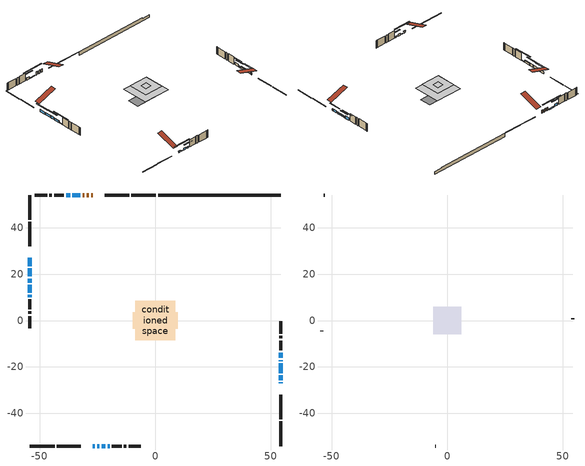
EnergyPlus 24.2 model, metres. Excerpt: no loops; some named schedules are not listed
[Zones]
conditioned space
 floor outside (Floor1 construction): -2.16,-2.16 -2.16,2.16 2.16,2.16 2.16,-2.16 z0.6
 floor adiabatic (AdiabaticFloorConstruction): -8.56,-8.56 -8.56,8.56 8.56,8.56 8.56,-8.56 z3.04
 floor foundation (Slab1 construction): -9.7,-3.56 -9.7,3.56 9.7,3.56 9.7,-3.56 z-1.63
 wall outside (RimJoist1 construction): 0.3,54.26 -10.42,54.26 / -54.26,-54.26 -43.55,-54.26 / -54.26,54.26 -54.26,43.55 / 54.26,-54.26 54.26,-43.55 z0.6:0.9
 wall outside (RimJoist2 construction): -11.35,54.26 -21.82,54.26 / -42.62,-54.26 -32.14,-54.26 / -54.26,42.62 -54.26,32.14 / 54.26,-42.62 54.26,-32.14 z0.6:0.9
 wall outside (AdiabaticWallConstruction 1): -26.93,54.26 -27.73,54.26 / -28.66,54.26 -29.67,54.26 / -30.59,54.26 -31.44,54.26 z0.6:2.63
 wall outside (AdiabaticWallConstruction): 54.26,-27.04 54.26,-26.73 / -23.2,-54.26 -21.57,-54.26 z0.6:1.82; -54.26,27.04 -54.26,23.53 z0.6:2; -54.26,22.6 -54.26,19.07 / -54.26,18.14 -54.26,16.38 / -36.82,54.26 -38.59,54.26 z0.6:2.12; 54.26,-25.8 54.26,-23.72 z0.6:2.1; 54.26,-22.79 54.26,-18.45 z0.6:1.51; -27.04,-54.26 -26.07,-54.26 z0.6:1.53; -54.26,15.45 -54.26,11.98 z0.6:1.72; -32.36,54.26 -35.89,54.26 / -25.14,-54.26 -24.12,-54.26 / -54.26,11.05 -54.26,10.04 z0.6:1.03; 54.26,-17.52 54.26,-17.11 / -20.64,-54.26 -19.67,-54.26 z0.6:1.52; 54.26,-16.18 54.26,-13.84 z0.6:2.3
 wall outside (Wall1 construction): -39.52,54.26 -43.74,54.26 / -18.75,-54.26 -14.52,-54.26 / -54.26,9.11 -54.26,4.88 / 54.26,-12.91 54.26,-8.68 z0.6:5.48
 wall outside (Wall2 construction): -44.67,54.26 -45.77,54.26 / -13.59,-54.26 -12.49,-54.26 / -54.26,3.95 -54.26,2.86 / 54.26,-7.76 54.26,-6.66 z0.6:5.48
 wall outside (Wall3 construction): -46.7,54.26 -52.04,54.26 / -11.57,-54.26 -6.22,-54.26 / -54.26,1.93 -54.26,-3.42 / 54.26,-5.73 54.26,-0.39 z0.6:5.48
 wall foundation (FoundationWall1 construction): 1.23,54.26,-1.63 1.23,54.26,0.6 48.96,54.26,0.6 48.96,54.26,0.15 54.26,54.26,0.15 54.26,54.26,-1.63
 window (WindowConstruction 11): 54.26,-27.04 54.26,-26.73 z0.6:1.82
 window (WindowConstruction 4): -54.26,27.04 -54.26,23.53 z0.6:2
 window (WindowConstruction 5): -54.26,22.6 -54.26,19.07 z0.6:2.12
 window (WindowConstruction 6): -54.26,18.14 -54.26,16.38 z0.6:2.12
 window (WindowConstruction 7): 54.26,-25.8 54.26,-23.72 z0.6:2.1
 window (WindowConstruction 8): 54.26,-22.79 54.26,-18.45 z0.6:1.51
 window (WindowConstruction 9): -27.04,-54.26 -26.07,-54.26 z0.6:1.53
 window (WindowConstruction 10): -54.26,15.45 -54.26,11.98 z0.6:1.72
 window (WindowConstruction 13): -32.36,54.26 -35.89,54.26 z0.6:1.03
 window (WindowConstruction 14): -25.14,-54.26 -24.12,-54.26 z0.6:1.03
 window (WindowConstruction 15): -54.26,11.05 -54.26,10.04 z0.6:1.03
 window (WindowConstruction 12): -23.2,-54.26 -21.57,-54.26 z0.6:1.82
 window (WindowConstruction): 54.26,-17.52 54.26,-17.11 z0.6:1.51
 window (WindowConstruction 1): 54.26,-16.18 54.26,-13.84 z0.6:2.3
 window (WindowConstruction 2): -36.82,54.26 -38.59,54.26 z0.6:2.12
 window (WindowConstruction 3): -20.64,-54.26 -19.68,-54.26 z0.6:1.51
 door (Door): -26.93,54.26 -27.73,54.26 z0.6:2.63
 door (Door 1): -28.66,54.26 -29.67,54.26 z0.6:2.63
 door (Door 2): -30.6,54.26 -31.44,54.26 z0.6:2.63
 ceiling adiabatic (AdiabaticFloorConstruction): 8.56,-8.56 8.56,8.56 -8.56,8.56 -8.56,-8.56 z3.04
attic - vented
 floor to conditioned space (Floor2 construction Reversed): -1.94,-1.94 -1.94,1.94 1.94,1.94 1.94,-1.94 z5.48
 floor to conditioned space (Floor3 construction Reversed): -6.03,-6.03 -6.03,6.03 6.03,6.03 6.03,-6.03 z5.48
 wall outside (Wall4 construction): -52.97,54.26 -53.33,54.26 / -5.29,-54.26 -4.93,-54.26 / -54.26,-4.34 -54.26,-4.71 / 54.26,0.54 54.26,0.9 z0.6:5.48
 roof outside (Roof1 construction): -26,54.26,5.48 -26,41.93,9.59 -22.75,41.93,9.59 -22.75,54.26,5.48; -27.96,-54.26,5.48 -27.96,-41.93,9.59 -31.21,-41.93,9.59 -31.21,-54.26,5.48; -54.26,27.96,5.48 -41.93,27.96,9.59 -41.93,31.21,9.59 -54.26,31.21,5.48; 54.26,-27.96,5.48 41.93,-27.96,9.59 41.93,-31.21,9.59 54.26,-31.21,5.48
shading: -54.26,20.89 -54.26,29.67 -54.67,29.67 -54.67,20.89 z4.64; -54.26,16.43 -54.26,25.24 -54.67,25.24 -54.67,16.43 z4.76; -54.26,13.74 -54.26,20.78 -54.67,20.78 -54.67,13.74 z4.76; 54.26,-21.08 54.26,-28.44 54.67,-28.44 54.67,-21.08 z4.74; 54.26,-18.24 54.26,-22.99 54.67,-22.99 54.67,-18.24 z1.72; -25.87,-54.26 -27.24,-54.26 -27.24,-54.67 -25.87,-54.67 z1.73; -54.26,11.78 -54.26,15.65 -54.67,15.65 -54.67,11.78 z1.92; -40.97,54.26 -27.28,54.26 -27.28,54.67 -40.97,54.67 z6.11; -19.04,-54.26 -30.22,-54.26 -30.22,-54.67 -19.04,-54.67 z6.11; -54.26,4.96 -54.26,16.13 -54.67,16.13 -54.67,4.96 z6.11; 54.26,-14.47 54.26,-20.16 54.67,-20.16 54.67,-14.47 z4.15; 54.26,-11.2 54.26,-18.82 54.67,-18.82 54.67,-11.2 z4.94; -41.23,54.26 -34.18,54.26 -34.18,54.67 -41.23,54.67 z4.76; -17.04,-54.26 -23.28,-54.26 -23.28,-54.67 -17.04,-54.67 z4.15
[Building]
Building 1: Terrain=Suburbs
[Site:Location]
Montreal Intl AP_QC: Latitude {deg}=45.47; Longitude {deg}=-73.74; Time Zone {hr}=-5; Elevation {m}=36; Keep Site Location Information=Yes
[Site:GroundTemperature:Shallow]
2.07863, -0.316383, -0.508184, 0.628371, 5.19101, 9.73239, 13.6695, 16.1636, 16.3755, 14.347, 10.5102, 6.10817
[Site:WaterMainsTemperature]
Calculation Method=Schedule; Temperature Schedule=mains temperature schedule
[Material] Roughness=Rough; Thermal Absorptance=0.9
Name | Thickness {m} | Conductivity {W/m-K} | Density {kg/m3} | Specific Heat {J/kg-K} | Solar Absorptance | Visible Absorptance
asphalt or fiberglass shingles | 0.00635 | 0.162714 | 1121.4 | 1465.45 | 0.4 | 0.4
ceiling loosefill ins | 0.169333 | 0.0480833 | 16.02 | 1046.75 | 0.7 | 0.7
ceiling stud and cavity | 0.1397 | 0.532454 | 65.682 | 1177.47 | 0.7 | 0.7
ceiling stud and cavity 1 | 0.1397 | 0.502125 | 65.682 | 1177.47 | 0.7 | 0.7
concrete 4.0 in. | 0.1016 | 1.803125 | 2242.8 | 837.4 | 0.7 | 0.7
concrete 8.0 in. | 0.2032 | 1.803125 | 2242.8 | 837.4 | 0.7 | 0.7
door material | 0.04445 | 0.327969 | 512.64 | 1214.23 | 0.7 | 0.7
door material 1 | 0.04445 | 0.053851 | 512.64 | 1214.23 | 0.7 | 0.7
door material 2 | 0.04445 | 0.188738 | 512.64 | 1214.23 | 0.7 | 0.7
exterior vertical ins | 0.0457286 | 0.029427 | 32.04 | 1214.23 | 0.7 | 0.7
floor covering | 0.0127 | 0.0433444 | 54.468 | 1339.84 | 0.6 | 0.6
floor rigid ins; rim joist rigid ins; wall rigid ins | 0.051816 | 0.029427 | 32.04 | 1214.23 | 0.7 | 0.7
floor rigid ins 1; wall rigid ins 1 | 0.512978 | 0.029427 | 32.04 | 1214.23 | 0.7 | 0.7
floor stud and cavity | 0.1397 | 0.0888242 | 92.3553 | 1139.71 | 0.7 | 0.7
floor stud and cavity 1 | 0.1397 | 1.75129 | 37.0049 | 1207.88 | 0.7 | 0.7
furniture material conditioned space 1 | 0.1524 | 0.115458 | 640.8 | 1214.23 | 0.6 | 0.6
gypsum board | 0.0127 | 0.160291 | 801 | 837.4 | 0.6 | 0.6
gypsum board 1 | 0.0127 | 0.160291 | 801 | 837.4 | 0.7 | 0.7
osb sheathing 0.5 in. | 0.0127 | 0.115458 | 512.64 | 1214.23 | 0.7 | 0.7
osb sheathing 0.75 in. | 0.01905 | 0.115458 | 512.64 | 1214.23 | 0.7 | 0.7
osb sheathing 2.0 in. | 0.0508 | 0.115458 | 512.64 | 1214.23 | 0.7 | 0.7
rim joist stud and cavity | 0.0508 | 0.0346098 | 125.044 | 1163.47 | 0.6 | 0.6
rim joist stud and cavity 1 | 0.0508 | 0.265703 | 125.044 | 1163.47 | 0.6 | 0.6
wall stud and cavity | 0.1397 | 0.148297 | 139.0536 | 1170.24 | 0.7 | 0.7
wall stud and cavity 1 | 0.1397 | 0.151122 | 139.0536 | 1170.24 | 0.7 | 0.7
wall stud and cavity 2 | 0.1397 | 0.148021 | 139.0536 | 1170.24 | 0.7 | 0.7
wall stud and cavity 3 | 0.0889 | 6.1454 | 50.32683 | 1063.81 | 0.6 | 0.6
wall stud and cavity 4 | 0.0889 | 0.380278 | 52.3479 | 1209.89 | 0.7 | 0.7
wall stud and cavity 5 | 0.0889 | 0.391764 | 83.0341 | 1211.67 | 0.7 | 0.7
wood siding | 0.0254 | 0.102417 | 544.68 | 1172.36 | 0.4 | 0.4
wood siding 1 | 0.00254 | 0.102417 | 544.68 | 1172.36 | 0.4 | 0.4
wood siding 2; wood siding 3; wood siding 4 | 0.0254 | 0.102417 | 544.68 | 1172.36 | 0.7 | 0.7
[WindowMaterial:SimpleGlazingSystem]
Name | U-Factor {W/m2-K} | Solar Heat Gain Coefficient
WindowMaterial | 2.93212 | 0.43
WindowMaterial 1 | 3.03319 | 0.66
WindowMaterial 10 | 3.148451 | 0.63
WindowMaterial 11 | 5.27713 | 0.62
WindowMaterial 12 | 5.68481 | 0.6
WindowMaterial 2 | 3.04227 | 0.64
WindowMaterial 3 | 3.074637 | 0.56
WindowMaterial 4 | 3.04511 | 0.63
WindowMaterial 5 | 3.03035 | 0.67
WindowMaterial 6 | 3.03943 | 0.65
WindowMaterial 7 | 3.06442 | 0.59
WindowMaterial 8 | 3.07407 | 0.56
WindowMaterial 9 | 3.06271 | 0.59
[Construction]
AdiabaticFloorConstruction: floor stud and cavity 1, floor rigid ins 1, osb sheathing 0.75 in., floor covering
AdiabaticWallConstruction: wood siding 3, wall rigid ins 1, wall stud and cavity 4, gypsum board
AdiabaticWallConstruction 1: wood siding 4, wall rigid ins 1, wall stud and cavity 4, gypsum board
Door: door material
Door 1: door material 1
Door 2: door material 2
Floor1 construction: floor stud and cavity, floor rigid ins, osb sheathing 0.75 in., floor covering
Floor2 construction Reversed: gypsum board, ceiling stud and cavity, ceiling loosefill ins
Floor3 construction Reversed: gypsum board, ceiling stud and cavity 1, ceiling loosefill ins
FoundationWall1 construction: concrete 8.0 in., gypsum board 1
furniture construction conditioned space 1: furniture material conditioned space 1
PartitionWallConstruction: gypsum board, wall stud and cavity 5, gypsum board
RimJoist1 construction: wood siding 2, rim joist rigid ins, osb sheathing 2.0 in., rim joist stud and cavity
RimJoist2 construction: wood siding 2, rim joist rigid ins, osb sheathing 2.0 in., rim joist stud and cavity 1
Roof1 construction: asphalt or fiberglass shingles
Slab1 construction: concrete 4.0 in.
Wall1 construction: wood siding, wall rigid ins, osb sheathing 0.5 in., wall stud and cavity, gypsum board
Wall2 construction: wood siding, wall rigid ins, osb sheathing 0.5 in., wall stud and cavity 1, gypsum board
Wall3 construction: wood siding, wall rigid ins, osb sheathing 0.5 in., wall stud and cavity 2, gypsum board
Wall4 construction: wood siding 1, wall stud and cavity 3
WindowConstruction; WindowConstruction 11: WindowMaterial
WindowConstruction 1: WindowMaterial 1
WindowConstruction 10: WindowMaterial 9
WindowConstruction 12: WindowMaterial 10
WindowConstruction 13: WindowMaterial 11
WindowConstruction 14; WindowConstruction 15: WindowMaterial 12
WindowConstruction 2; WindowConstruction 6: WindowMaterial 2
WindowConstruction 3: WindowMaterial 3
WindowConstruction 4: WindowMaterial 4
WindowConstruction 5: WindowMaterial 5
WindowConstruction 7: WindowMaterial 6
WindowConstruction 8: WindowMaterial 7
WindowConstruction 9: WindowMaterial 8
[Zone] Multiplier=1; Part of Total Floor Area=Yes
Name | Volume {m3}
attic - vented | 106.877
conditioned space | 1071.2
[Space]
Name | Zone | Volume {m3}
attic - vented 1 | attic - vented | 106.877
conditioned space 1 | conditioned space | 1071.2
[ZoneInfiltration:EffectiveLeakageArea]
infil attic - vented 1: Zone or Space=attic - vented 1; Schedule=Always On Discrete; Effective Air Leakage Area {cm2}=6408.4; Stack Coefficient=0.000624888; Wind Coefficient=1.68897e-05
[ZoneMixing]
whole house fan mix: Zone or Space=attic - vented; Schedule=Always On Continuous; Design Flow Rate Calculation Method=Flow/Zone; Design Flow Rate {m3/s}=0; Source Zone or Space=conditioned space
[SurfaceProperty:ExposedFoundationPerimeter]
Slab1: Exposed Perimeter Calculation Method=TotalExposedPerimeter; Total Exposed Perimeter {m}=53.035
[InternalMass] Zone or ZoneList=conditioned space; Space or SpaceList=conditioned space 1
Name | Construction | Surface Area {m2}
furniture mass conditioned space 1 | furniture construction conditioned space 1 | 179.972
partition wall mass | PartitionWallConstruction | 449.93
[Lights]
interior lighting: Zone or ZoneList or Space or SpaceList=conditioned space 1; Schedule=interior lighting schedule; Design Level Calculation Method=LightingLevel; Lighting Level {W}=343.2; Return Air Fraction=0; Fraction Radiant=0.6; Fraction Visible=0.2; Fraction Replaceable=1
[People]
occupants: Zone or ZoneList or Space or SpaceList=conditioned space 1; Number of People Schedule=occupants schedule; Number of People Calculation Method=People; Number of People=3; Fraction Radiant=0.314171; Sensible Heat Fraction=0.56303; Activity Level Schedule=occupants activity schedule; Carbon Dioxide Generation Rate {m3/s-W}=0; Enable ASHRAE 55 Comfort Warnings=No; Mean Radiant Temperature Calculation Type=EnclosureAveraged
[ElectricEquipment] Zone or ZoneList or Space or SpaceList=conditioned space 1; Design Level Calculation Method=EquipmentLevel
Name | Schedule | Design Level {W} | Fraction Latent | Fraction Radiant | Fraction Lost
clothes dryer | clothes dryer schedule | 140.772 | 0.015 | 0.081 | 0.85
clothes washer | clothes washer schedule | 32.1985 | 0.03 | 0.162 | 0.7
cooking range | cooking range schedule | 215.147 | 0.08 | 0.432 | 0.2
dishwasher | dishwasher schedule | 66.8632 | 0.3 | 0.18 | 0.4
fridge | fridge schedule | 72.9452 | 0 | 0.6 | 0
mech vent bath fan 0 | mech vent bath fan 0 schedule | 50.2 | 0 | 0 | 1
mech vent bath fan 1 | mech vent bath fan 1 schedule | 50.2 | 0 | 0 | 1
mech vent bath fan 2 | mech vent bath fan 2 schedule | 50.2 | 0 | 0 | 1
mech vent house fan | mech vent house fan schedule | 19.9167 | 0 | 0 | 0.5
mech vent house fan cfis | mech vent house fan cfis schedule | 0 | 0 | 0 | 0
mech vent range fan 0 | mech vent range fan 0 schedule | 57 | 0 | 0 | 1
misc plug loads | misc plug loads schedule | 494.7 | 0.045 | 0.513 | 0.1
whole house fan | Always On Discrete | 0 | 0 | 0 | 1
[OtherEquipment] Zone or ZoneList or Space or SpaceList=conditioned space 1; Design Level Calculation Method=EquipmentLevel
Name | Fuel Type | Schedule | Design Level {W} | Fraction Latent | Fraction Radiant | Fraction Lost
clothes dryer 1 | Electricity | clothes dryer schedule | 0 | 0.015 | 0.081 | 0.85
cooking range 1 | Electricity | cooking range schedule | 0 | 0.08 | 0.432 | 0.2
general water use latent | None | general water use schedule | 62.594 | 1 | 0 | 0
general water use sensible | None | general water use schedule | -61.6891 | 0 | 0.6 | 0
mech vent house fan latent load | None | Always On Discrete | 0 | 1 | 0 | 0
mech vent house fan sensible load | None | Always On Discrete | 0 | 0 | 0 | 0
water heater energy adjustment1 | Electricity | Always On Discrete | 0.01 | 0 | 0 | 1
[ZoneInfiltration:DesignFlowRate] Zone or ZoneList or Space or SpaceList=conditioned space 1; Schedule=Always On Discrete; Design Flow Rate Calculation Method=Flow/Zone; Design Flow Rate {m3/s}=0
infil flow; natural vent flow; whole house fan flow
[Foundation:Kiva]
Foundation Kiva 1: Initial Indoor Air Temperature {C}=18; Wall Height Above Grade {m}=0.599999; Wall Depth Below Slab {m}=0.2032; Custom Block Material Name 1=exterior vertical ins; Custom Block Depth 1 {m}=2.23001; Custom Block X Position 1 {m}=0.2159; Custom Block Z Position 1 {m}=0
[Foundation:Kiva:Settings]
Soil Conductivity {W/m-K}=0.849921; Soil Density {kg/m3}=1842.3; Soil Specific Heat {J/kg-K}=418.7; Ground Solar Absorptivity=0.9; Ground Thermal Absorptivity=0.9; Ground Surface Roughness {m}=0.03; Far-Field Width {m}=40; Deep-Ground Boundary Condition=ZeroFlux; Deep-Ground Depth {m}=40; Minimum Cell Dimension {m}=0.2; Maximum Cell Growth Coefficient=3; Simulation Timestep=Timestep
[Exterior:Lights]
exterior lighting: Schedule=exterior lighting schedule; Design Level {W}=75.6
[Schedule:Constant]
Name | Hourly Value
Always On Continuous; mech vent house fan schedule; mech vent house fan cfis schedule; Always On Discrete | 1
occupants activity schedule | 117.228
fridge schedule | 0
[Schedule:Week:Daily]
interior lighting schedule Week Rule - Jan1-Jan27: interior lighting schedule day, interior lighting schedule day, interior lighting schedule day, interior lighting schedule day, interior lighting schedule day, interior lighting schedule day, interior lighting schedule day, interior lighting schedule default day, interior lighting schedule default day, interior lighting schedule default day, interior lighting schedule default day, interior lighting schedule default day
interior lighting schedule Week Rule - Jan28-Feb3: interior lighting schedule day, interior lighting schedule day, interior lighting schedule day, interior lighting schedule day, interior lighting schedule day 1, interior lighting schedule day 1, interior lighting schedule day 1, interior lighting schedule default day, interior lighting schedule default day, interior lighting schedule default day, interior lighting schedule default day, interior lighting schedule default day
interior lighting schedule Week Rule - Feb4-Feb24: interior lighting schedule day 1, interior lighting schedule day 1, interior lighting schedule day 1, interior lighting schedule day 1, interior lighting schedule day 1, interior lighting schedule day 1, interior lighting schedule day 1, interior lighting schedule default day, interior lighting schedule default day, interior lighting schedule default day, interior lighting schedule default day, interior lighting schedule default day
interior lighting schedule Week Rule - Feb25-Mar3: interior lighting schedule day 1, interior lighting schedule day 1, interior lighting schedule day 1, interior lighting schedule day 1, interior lighting schedule day 2, interior lighting schedule day 2, interior lighting schedule day 2, interior lighting schedule default day, interior lighting schedule default day, interior lighting schedule default day, interior lighting schedule default day, interior lighting schedule default day
interior lighting schedule Week Rule - Mar4-Mar31: interior lighting schedule day 2, interior lighting schedule day 2, interior lighting schedule day 2, interior lighting schedule day 2, interior lighting schedule day 2, interior lighting schedule day 2, interior lighting schedule day 2, interior lighting schedule default day, interior lighting schedule default day, interior lighting schedule default day, interior lighting schedule default day, interior lighting schedule default day
interior lighting schedule Week Rule - Apr1-Apr28: interior lighting schedule day 3, interior lighting schedule day 3, interior lighting schedule day 3, interior lighting schedule day 3, interior lighting schedule day 3, interior lighting schedule day 3, interior lighting schedule day 3, interior lighting schedule default day, interior lighting schedule default day, interior lighting schedule default day, interior lighting schedule default day, interior lighting schedule default day
interior lighting schedule Week Rule - Apr29-May5: interior lighting schedule day 3, interior lighting schedule day 3, interior lighting schedule day 4, interior lighting schedule day 4, interior lighting schedule day 4, interior lighting schedule day 4, interior lighting schedule day 4, interior lighting schedule default day, interior lighting schedule default day, interior lighting schedule default day, interior lighting schedule default day, interior lighting schedule default day
interior lighting schedule Week Rule - May6-May26: interior lighting schedule day 4, interior lighting schedule day 4, interior lighting schedule day 4, interior lighting schedule day 4, interior lighting schedule day 4, interior lighting schedule day 4, interior lighting schedule day 4, interior lighting schedule default day, interior lighting schedule default day, interior lighting schedule default day, interior lighting schedule default day, interior lighting schedule default day
interior lighting schedule Week Rule - May27-Jun2: interior lighting schedule day 4, interior lighting schedule day 4, interior lighting schedule day 4, interior lighting schedule day 4, interior lighting schedule day 4, interior lighting schedule day 5, interior lighting schedule day 5, interior lighting schedule default day, interior lighting schedule default day, interior lighting schedule default day, interior lighting schedule default day, interior lighting schedule default day
interior lighting schedule Week Rule - Jun3-Jun30: interior lighting schedule day 5, interior lighting schedule day 5, interior lighting schedule day 5, interior lighting schedule day 5, interior lighting schedule day 5, interior lighting schedule day 5, interior lighting schedule day 5, interior lighting schedule default day, interior lighting schedule default day, interior lighting schedule default day, interior lighting schedule default day, interior lighting schedule default day
interior lighting schedule Week Rule - Jul1-Jul28: interior lighting schedule day 6, interior lighting schedule day 6, interior lighting schedule day 6, interior lighting schedule day 6, interior lighting schedule day 6, interior lighting schedule day 6, interior lighting schedule day 6, interior lighting schedule default day, interior lighting schedule default day, interior lighting schedule default day, interior lighting schedule default day, interior lighting schedule default day
interior lighting schedule Week Rule - Jul29-Aug4: interior lighting schedule day 6, interior lighting schedule day 6, interior lighting schedule day 6, interior lighting schedule day 7, interior lighting schedule day 7, interior lighting schedule day 7, interior lighting schedule day 7, interior lighting schedule default day, interior lighting schedule default day, interior lighting schedule default day, interior lighting schedule default day, interior lighting schedule default day
interior lighting schedule Week Rule - Aug5-Aug25: interior lighting schedule day 7, interior lighting schedule day 7, interior lighting schedule day 7, interior lighting schedule day 7, interior lighting schedule day 7, interior lighting schedule day 7, interior lighting schedule day 7, interior lighting schedule default day, interior lighting schedule default day, interior lighting schedule default day, interior lighting schedule default day, interior lighting schedule default day
interior lighting schedule Week Rule - Aug26-Sep1: interior lighting schedule day 7, interior lighting schedule day 7, interior lighting schedule day 7, interior lighting schedule day 7, interior lighting schedule day 7, interior lighting schedule day 7, interior lighting schedule day 8, interior lighting schedule default day, interior lighting schedule default day, interior lighting schedule default day, interior lighting schedule default day, interior lighting schedule default day
interior lighting schedule Week Rule - Sep2-Sep29: interior lighting schedule day 8, interior lighting schedule day 8, interior lighting schedule day 8, interior lighting schedule day 8, interior lighting schedule day 8, interior lighting schedule day 8, interior lighting schedule day 8, interior lighting schedule default day, interior lighting schedule default day, interior lighting schedule default day, interior lighting schedule default day, interior lighting schedule default day
interior lighting schedule Week Rule - Sep30-Oct6: interior lighting schedule day 8, interior lighting schedule day 9, interior lighting schedule day 9, interior lighting schedule day 9, interior lighting schedule day 9, interior lighting schedule day 9, interior lighting schedule day 9, interior lighting schedule default day, interior lighting schedule default day, interior lighting schedule default day, interior lighting schedule default day, interior lighting schedule default day
interior lighting schedule Week Rule - Oct7-Oct27: interior lighting schedule day 9, interior lighting schedule day 9, interior lighting schedule day 9, interior lighting schedule day 9, interior lighting schedule day 9, interior lighting schedule day 9, interior lighting schedule day 9, interior lighting schedule default day, interior lighting schedule default day, interior lighting schedule default day, interior lighting schedule default day, interior lighting schedule default day
interior lighting schedule Week Rule - Oct28-Nov3: interior lighting schedule day 9, interior lighting schedule day 9, interior lighting schedule day 9, interior lighting schedule day 9, interior lighting schedule day 10, interior lighting schedule day 10, interior lighting schedule day 10, interior lighting schedule default day, interior lighting schedule default day, interior lighting schedule default day, interior lighting schedule default day, interior lighting schedule default day
interior lighting schedule Week Rule - Nov4-Nov24: interior lighting schedule day 10, interior lighting schedule day 10, interior lighting schedule day 10, interior lighting schedule day 10, interior lighting schedule day 10, interior lighting schedule day 10, interior lighting schedule day 10, interior lighting schedule default day, interior lighting schedule default day, interior lighting schedule default day, interior lighting schedule default day, interior lighting schedule default day
interior lighting schedule Week Rule - Nov25-Dec1: interior lighting schedule day 10, interior lighting schedule day 10, interior lighting schedule day 10, interior lighting schedule day 10, interior lighting schedule day 10, interior lighting schedule day 10, interior lighting schedule day 11, interior lighting schedule default day, interior lighting schedule default day, interior lighting schedule default day, interior lighting schedule default day, interior lighting schedule default day
interior lighting schedule Week Rule - Dec2-Dec31: interior lighting schedule day 11, interior lighting schedule day 11, interior lighting schedule day 11, interior lighting schedule day 11, interior lighting schedule day 11, interior lighting schedule day 11, interior lighting schedule day 11, interior lighting schedule default day, interior lighting schedule default day, interior lighting schedule default day, interior lighting schedule default day, interior lighting schedule default day
occupants schedule Week Rule - Jan1-Dec31: occupants schedule day, occupants schedule day, occupants schedule day, occupants schedule day, occupants schedule day, occupants schedule day, occupants schedule day, occupants schedule default day, occupants schedule default day, occupants schedule default day, occupants schedule default day, occupants schedule default day
clothes dryer schedule Week Rule - Jan1-Dec31: clothes dryer schedule day, clothes dryer schedule day, clothes dryer schedule day, clothes dryer schedule day, clothes dryer schedule day, clothes dryer schedule day, clothes dryer schedule day, clothes dryer schedule default day, clothes dryer schedule default day, clothes dryer schedule default day, clothes dryer schedule default day, clothes dryer schedule default day
clothes washer schedule Week Rule - Jan1-Dec31: clothes washer schedule day, clothes washer schedule day, clothes washer schedule day, clothes washer schedule day, clothes washer schedule day, clothes washer schedule day, clothes washer schedule day, clothes washer schedule default day, clothes washer schedule default day, clothes washer schedule default day, clothes washer schedule default day, clothes washer schedule default day
cooking range schedule Week Rule - Jan1-Dec31: cooking range schedule day, cooking range schedule day, cooking range schedule day, cooking range schedule day, cooking range schedule day, cooking range schedule day, cooking range schedule day, cooking range schedule default day, cooking range schedule default day, cooking range schedule default day, cooking range schedule default day, cooking range schedule default day
dishwasher schedule Week Rule - Jan1-Dec31: dishwasher schedule day, dishwasher schedule day, dishwasher schedule day, dishwasher schedule day, dishwasher schedule day, dishwasher schedule day, dishwasher schedule day, dishwasher schedule default day, dishwasher schedule default day, dishwasher schedule default day, dishwasher schedule default day, dishwasher schedule default day
mech vent bath fan 0 schedule Week Rule - Jan1-Dec31: mech vent bath fan 0 schedule day, mech vent bath fan 0 schedule day, mech vent bath fan 0 schedule day, mech vent bath fan 0 schedule day, mech vent bath fan 0 schedule day, mech vent bath fan 0 schedule day, mech vent bath fan 0 schedule day, mech vent bath fan 0 schedule default day, mech vent bath fan 0 schedule default day, mech vent bath fan 0 schedule default day, mech vent bath fan 0 schedule default day, mech vent bath fan 0 schedule default day
mech vent bath fan 1 schedule Week Rule - Jan1-Dec31: mech vent bath fan 1 schedule day, mech vent bath fan 1 schedule day, mech vent bath fan 1 schedule day, mech vent bath fan 1 schedule day, mech vent bath fan 1 schedule day, mech vent bath fan 1 schedule day, mech vent bath fan 1 schedule day, mech vent bath fan 1 schedule default day, mech vent bath fan 1 schedule default day, mech vent bath fan 1 schedule default day, mech vent bath fan 1 schedule default day, mech vent bath fan 1 schedule default day
mech vent bath fan 2 schedule Week Rule - Jan1-Dec31: mech vent bath fan 2 schedule day, mech vent bath fan 2 schedule day, mech vent bath fan 2 schedule day, mech vent bath fan 2 schedule day, mech vent bath fan 2 schedule day, mech vent bath fan 2 schedule day, mech vent bath fan 2 schedule day, mech vent bath fan 2 schedule default day, mech vent bath fan 2 schedule default day, mech vent bath fan 2 schedule default day, mech vent bath fan 2 schedule default day, mech vent bath fan 2 schedule default day
mech vent range fan 0 schedule Week Rule - Jan1-Dec31: mech vent range fan 0 schedule day, mech vent range fan 0 schedule day, mech vent range fan 0 schedule day, mech vent range fan 0 schedule day, mech vent range fan 0 schedule day, mech vent range fan 0 schedule day, mech vent range fan 0 schedule day, mech vent range fan 0 schedule default day, mech vent range fan 0 schedule default day, mech vent range fan 0 schedule default day, mech vent range fan 0 schedule default day, mech vent range fan 0 schedule default day
misc plug loads schedule Week Rule - Jan1-Dec31: misc plug loads schedule day, misc plug loads schedule day, misc plug loads schedule day, misc plug loads schedule day, misc plug loads schedule day, misc plug loads schedule day, misc plug loads schedule day, misc plug loads schedule default day, misc plug loads schedule default day, misc plug loads schedule default day, misc plug loads schedule default day, misc plug loads schedule default day
general water use schedule Week Rule - Jan1-Dec31: general water use schedule day, general water use schedule day, general water use schedule day, general water use schedule day, general water use schedule day, general water use schedule day, general water use schedule day, general water use schedule default day, general water use schedule default day, general water use schedule default day, general water use schedule default day, general water use schedule default day
exterior lighting schedule Week Rule - Jan1-Jan27: exterior lighting schedule day, exterior lighting schedule day, exterior lighting schedule day, exterior lighting schedule day, exterior lighting schedule day, exterior lighting schedule day, exterior lighting schedule day, exterior lighting schedule default day, exterior lighting schedule default day, exterior lighting schedule default day, exterior lighting schedule default day, exterior lighting schedule default day
exterior lighting schedule Week Rule - Jan28-Feb3: exterior lighting schedule day, exterior lighting schedule day, exterior lighting schedule day, exterior lighting schedule day, exterior lighting schedule day 1, exterior lighting schedule day 1, exterior lighting schedule day 1, exterior lighting schedule default day, exterior lighting schedule default day, exterior lighting schedule default day, exterior lighting schedule default day, exterior lighting schedule default day
exterior lighting schedule Week Rule - Feb4-Feb24: exterior lighting schedule day 1, exterior lighting schedule day 1, exterior lighting schedule day 1, exterior lighting schedule day 1, exterior lighting schedule day 1, exterior lighting schedule day 1, exterior lighting schedule day 1, exterior lighting schedule default day, exterior lighting schedule default day, exterior lighting schedule default day, exterior lighting schedule default day, exterior lighting schedule default day
exterior lighting schedule Week Rule - Feb25-Mar3: exterior lighting schedule day 1, exterior lighting schedule day 1, exterior lighting schedule day 1, exterior lighting schedule day 1, exterior lighting schedule day 2, exterior lighting schedule day 2, exterior lighting schedule day 2, exterior lighting schedule default day, exterior lighting schedule default day, exterior lighting schedule default day, exterior lighting schedule default day, exterior lighting schedule default day
exterior lighting schedule Week Rule - Mar4-Mar31: exterior lighting schedule day 2, exterior lighting schedule day 2, exterior lighting schedule day 2, exterior lighting schedule day 2, exterior lighting schedule day 2, exterior lighting schedule day 2, exterior lighting schedule day 2, exterior lighting schedule default day, exterior lighting schedule default day, exterior lighting schedule default day, exterior lighting schedule default day, exterior lighting schedule default day
exterior lighting schedule Week Rule - Apr1-Apr28: exterior lighting schedule day 3, exterior lighting schedule day 3, exterior lighting schedule day 3, exterior lighting schedule day 3, exterior lighting schedule day 3, exterior lighting schedule day 3, exterior lighting schedule day 3, exterior lighting schedule default day, exterior lighting schedule default day, exterior lighting schedule default day, exterior lighting schedule default day, exterior lighting schedule default day
exterior lighting schedule Week Rule - Apr29-May5: exterior lighting schedule day 3, exterior lighting schedule day 3, exterior lighting schedule day 4, exterior lighting schedule day 4, exterior lighting schedule day 4, exterior lighting schedule day 4, exterior lighting schedule day 4, exterior lighting schedule default day, exterior lighting schedule default day, exterior lighting schedule default day, exterior lighting schedule default day, exterior lighting schedule default day
exterior lighting schedule Week Rule - May6-May26: exterior lighting schedule day 4, exterior lighting schedule day 4, exterior lighting schedule day 4, exterior lighting schedule day 4, exterior lighting schedule day 4, exterior lighting schedule day 4, exterior lighting schedule day 4, exterior lighting schedule default day, exterior lighting schedule default day, exterior lighting schedule default day, exterior lighting schedule default day, exterior lighting schedule default day
[Schedule:Year]
interior lighting schedule: interior lighting schedule Week Rule - Jan1-Jan27, 1, 1, 1, 27, interior lighting schedule Week Rule - Jan28-Feb3, 1, 28, 2, 3, interior lighting schedule Week Rule - Feb4-Feb24, 2, 4, 2, 24, interior lighting schedule Week Rule - Feb25-Mar3, 2, 25, 3, 3, interior lighting schedule Week Rule - Mar4-Mar31, 3, 4, 3, 31, interior lighting schedule Week Rule - Apr1-Apr28, 4, 1, 4, 28, interior lighting schedule Week Rule - Apr29-May5, 4, 29, 5, 5, interior lighting schedule Week Rule - May6-May26, 5, 6, 5, 26, interior lighting schedule Week Rule - May27-Jun2, 5, 27, 6, 2, interior lighting schedule Week Rule - Jun3-Jun30, 6, 3, 6, 30, interior lighting schedule Week Rule - Jul1-Jul28, 7, 1, 7, 28, interior lighting schedule Week Rule - Jul29-Aug4, 7, 29, 8, 4, interior lighting schedule Week Rule - Aug5-Aug25, 8, 5, 8, 25, interior lighting schedule Week Rule - Aug26-Sep1, 8, 26, 9, 1, interior lighting schedule Week Rule - Sep2-Sep29, 9, 2, 9, 29, interior lighting schedule Week Rule - Sep30-Oct6, 9, 30, 10, 6, interior lighting schedule Week Rule - Oct7-Oct27, 10, 7, 10, 27, interior lighting schedule Week Rule - Oct28-Nov3, 10, 28, 11, 3, interior lighting schedule Week Rule - Nov4-Nov24, 11, 4, 11, 24, interior lighting schedule Week Rule - Nov25-Dec1, 11, 25, 12, 1, interior lighting schedule Week Rule - Dec2-Dec31, 12, 2, 12, 31
occupants schedule: occupants schedule Week Rule - Jan1-Dec31, 1, 1, 12, 31
clothes dryer schedule: clothes dryer schedule Week Rule - Jan1-Dec31, 1, 1, 12, 31
clothes washer schedule: clothes washer schedule Week Rule - Jan1-Dec31, 1, 1, 12, 31
cooking range schedule: cooking range schedule Week Rule - Jan1-Dec31, 1, 1, 12, 31
dishwasher schedule: dishwasher schedule Week Rule - Jan1-Dec31, 1, 1, 12, 31
mech vent bath fan 0 schedule: mech vent bath fan 0 schedule Week Rule - Jan1-Dec31, 1, 1, 12, 31
mech vent bath fan 1 schedule: mech vent bath fan 1 schedule Week Rule - Jan1-Dec31, 1, 1, 12, 31
mech vent bath fan 2 schedule: mech vent bath fan 2 schedule Week Rule - Jan1-Dec31, 1, 1, 12, 31
mech vent range fan 0 schedule: mech vent range fan 0 schedule Week Rule - Jan1-Dec31, 1, 1, 12, 31
misc plug loads schedule: misc plug loads schedule Week Rule - Jan1-Dec31, 1, 1, 12, 31
general water use schedule: general water use schedule Week Rule - Jan1-Dec31, 1, 1, 12, 31
exterior lighting schedule: exterior lighting schedule Week Rule - Jan1-Jan27, 1, 1, 1, 27, exterior lighting schedule Week Rule - Jan28-Feb3, 1, 28, 2, 3, exterior lighting schedule Week Rule - Feb4-Feb24, 2, 4, 2, 24, exterior lighting schedule Week Rule - Feb25-Mar3, 2, 25, 3, 3, exterior lighting schedule Week Rule - Mar4-Mar31, 3, 4, 3, 31, exterior lighting schedule Week Rule - Apr1-Apr28, 4, 1, 4, 28, exterior lighting schedule Week Rule - Apr29-May5, 4, 29, 5, 5, exterior lighting schedule Week Rule - May6-May26, 5, 6, 5, 26, exterior lighting schedule Week Rule - May27-Jun2, 5, 27, 6, 2, exterior lighting schedule Week Rule - Jun3-Jun30, 6, 3, 6, 30, exterior lighting schedule Week Rule - Jul1-Jul28, 7, 1, 7, 28, exterior lighting schedule Week Rule - Jul29-Aug4, 7, 29, 8, 4, exterior lighting schedule Week Rule - Aug5-Aug25, 8, 5, 8, 25, exterior lighting schedule Week Rule - Aug26-Sep1, 8, 26, 9, 1, exterior lighting schedule Week Rule - Sep2-Sep29, 9, 2, 9, 29, exterior lighting schedule Week Rule - Sep30-Oct6, 9, 30, 10, 6, exterior lighting schedule Week Rule - Oct7-Oct27, 10, 7, 10, 27, exterior lighting schedule Week Rule - Oct28-Nov3, 10, 28, 11, 3, exterior lighting schedule Week Rule - Nov4-Nov24, 11, 4, 11, 24, exterior lighting schedule Week Rule - Nov25-Dec1, 11, 25, 12, 1, exterior lighting schedule Week Rule - Dec2-Dec31, 12, 2, 12, 31
[Schedule:Compact]
mains temperature schedule: Through: 01/01, For: AllDays, Until: 24:00, 6.56833, Through: 01/02, For: AllDays, Until: 24:00, 6.48722, Through: 01/03, For: AllDays, Until: 24:00, 6.40722, Through: 01/04, For: AllDays, Until: 24:00, 6.32889, Through: 01/05, For: AllDays, Until: 24:00, 6.25167, Through: 01/06, For: AllDays, Until: 24:00, 6.17611, Through: 01/07, For: AllDays, Until: 24:00, 6.10222, Through: 01/08, For: AllDays, Until: 24:00, 6.02944, Through: 01/09, For: AllDays, Until: 24:00, 5.95833, Through: 01/10, For: AllDays, Until: 24:00, 5.88889, Through: 01/11, For: AllDays, Until: 24:00, 5.82056, Through: 01/12, For: AllDays, Until: 24:00, 5.75444, Through: 01/13, For: AllDays, Until: 24:00, 5.68944, Through: 01/14, For: AllDays, Until: 24:00, 5.62611, Through: 01/15, For: AllDays, Until: 24:00, 5.56444, Through: 01/16, For: AllDays, Until: 24:00, 5.50444, Through: 01/17, For: AllDays, Until: 24:00, 5.44611, Through: 01/18, For: AllDays, Until: 24:00, 5.38944, Through: 01/19, For: AllDays, Until: 24:00, 5.33389, Through: 01/20, For: AllDays, Until: 24:00, 5.28111, Through: 01/21, For: AllDays, Until: 24:00, 5.22944, Through: 01/22, For: AllDays, Until: 24:00, 5.17944, Through: 01/23, For: AllDays, Until: 24:00, 5.13111, Through: 01/24, For: AllDays, Until: 24:00, 5.085, Through: 01/25, For: AllDays, Until: 24:00, 5.04056, Through: 01/26, For: AllDays, Until: 24:00, 4.99778, Through: 01/27, For: AllDays, Until: 24:00, 4.95667, Through: 01/28, For: AllDays, Until: 24:00, 4.91778, Through: 01/29, For: AllDays, Until: 24:00, 4.88056, Through: 01/30, For: AllDays, Until: 24:00, 4.845, Through: 01/31, For: AllDays, Until: 24:00, 4.81167, Through: 02/01, For: AllDays, Until: 24:00, 4.77944, Through: 02/02, For: AllDays, Until: 24:00, 4.75, Through: 02/03, For: AllDays, Until: 24:00, 4.72167, Through: 02/04, For: AllDays, Until: 24:00, 4.69611, Through: 02/05, For: AllDays, Until: 24:00, 4.67167, Through: 02/06, For: AllDays, Until: 24:00, 4.64944, Through: 02/07, For: AllDays, Until: 24:00, 4.62889, Through: 02/08, For: AllDays, Until: 24:00, 4.61056, Through: 02/09, For: AllDays, Until: 24:00, 4.59389, Through: 02/10, For: AllDays, Until: 24:00, 4.57944, Through: 02/11, For: AllDays, Until: 24:00, 4.56667, Through: 02/12, For: AllDays, Until: 24:00, 4.55611, Through: 02/13, For: AllDays, Until: 24:00, 4.54722, Through: 02/14, For: AllDays, Until: 24:00, 4.54056, Through: 02/15, For: AllDays, Until: 24:00, 4.53556, Through: 02/16, For: AllDays, Until: 24:00, 4.53278, Through: 02/17, For: AllDays, Until: 24:00, 4.53167, Through: 02/18, For: AllDays, Until: 24:00, 4.53278, Through: 02/19, For: AllDays, Until: 24:00, 4.53556, Through: 02/20, For: AllDays, Until: 24:00, 4.54056, Through: 02/21, For: AllDays, Until: 24:00, 4.54722, Through: 02/22, For: AllDays, Until: 24:00, 4.55611, Through: 02/23, For: AllDays, Until: 24:00, 4.56667, Through: 02/24, For: AllDays, Until: 24:00, 4.57944, Through: 02/25, For: AllDays, Until: 24:00, 4.59389, Through: 02/26, For: AllDays, Until: 24:00, 4.61056, Through: 02/27, For: AllDays, Until: 24:00, 4.62889, Through: 02/28, For: AllDays, Until: 24:00, 4.64889, Through: 03/01, For: AllDays, Until: 24:00, 4.67111, Through: 03/02, For: AllDays, Until: 24:00, 4.69556, Through: 03/03, For: AllDays, Until: 24:00, 4.72167, Through: 03/04, For: AllDays, Until: 24:00, 4.74944, Through: 03/05, For: AllDays, Until: 24:00, 4.77944, Through: 03/06, For: AllDays, Until: 24:00, 4.81111, Through: 03/07, For: AllDays, Until: 24:00, 4.84444, Through: 03/08, For: AllDays, Until: 24:00, 4.88, Through: 03/09, For: AllDays, Until: 24:00, 4.91722, Through: 03/10, For: AllDays, Until: 24:00, 4.95611, Through: 03/11, For: AllDays, Until: 24:00, 4.99722, Through: 03/12, For: AllDays, Until: 24:00, 5.04, Through: 03/13, For: AllDays, Until: 24:00, 5.08444, Through: 03/14, For: AllDays, Until: 24:00, 5.13056, Through: 03/15, For: AllDays, Until: 24:00, 5.17889, Through: 03/16, For: AllDays, Until: 24:00, 5.22833, Through: 03/17, For: AllDays, Until: 24:00, 5.28, Through: 03/18, For: AllDays, Until: 24:00, 5.33333, Through: 03/19, For: AllDays, Until: 24:00, 5.38833, Through: 03/20, For: AllDays, Until: 24:00, 5.445, Through: 03/21, For: AllDays, Until: 24:00, 5.50333, Through: 03/22, For: AllDays, Until: 24:00, 5.56333, Through: 03/23, For: AllDays, Until: 24:00, 5.625, Through: 03/24, For: AllDays, Until: 24:00, 5.68833, Through: 03/25, For: AllDays, Until: 24:00, 5.75333, Through: 03/26, For: AllDays, Until: 24:00, 5.81944, Through: 03/27, For: AllDays, Until: 24:00, 5.88778, Through: 03/28, For: AllDays, Until: 24:00, 5.95722, Through: 03/29, For: AllDays, Until: 24:00, 6.02833, Through: 03/30, For: AllDays, Until: 24:00, 6.10111, Through: 03/31, For: AllDays, Until: 24:00, 6.175, Through: 04/01, For: AllDays, Until: 24:00, 6.25056, Through: 04/02, For: AllDays, Until: 24:00, 6.32778, Through: 04/03, For: AllDays, Until: 24:00, 6.40611, Through: 04/04, For: AllDays, Until: 24:00, 6.48556, Through: 04/05, For: AllDays, Until: 24:00, 6.56722, Through: 04/06, For: AllDays, Until: 24:00, 6.64944, Through: 04/07, For: AllDays, Until: 24:00, 6.73333, Through: 04/08, For: AllDays, Until: 24:00, 6.81833, Through: 04/09, For: AllDays, Until: 24:00, 6.905, Through: 04/10, For: AllDays, Until: 24:00, 6.99278, Through: 04/11, For: AllDays, Until: 24:00, 7.08111, Through: 04/12, For: AllDays, Until: 24:00, 7.17167, Through: 04/13, For: AllDays, Until: 24:00, 7.26278, Through: 04/14, For: AllDays, Until: 24:00, 7.355, Through: 04/15, For: AllDays, Until: 24:00, 7.44833, Through: 04/16, For: AllDays, Until: 24:00, 7.54278, Through: 04/17, For: AllDays, Until: 24:00, 7.63889, Through: 04/18, For: AllDays, Until: 24:00, 7.735, Through: 04/19, For: AllDays, Until: 24:00, 7.83278, Through: 04/20, For: AllDays, Until: 24:00, 7.93167, Through: 04/21, For: AllDays, Until: 24:00, 8.03111, Through: 04/22, For: AllDays, Until: 24:00, 8.13167, Through: 04/23, For: AllDays, Until: 24:00, 8.23278, Through: 04/24, For: AllDays, Until: 24:00, 8.335, Through: 04/25, For: AllDays, Until: 24:00, 8.43778, Through: 04/26, For: AllDays, Until: 24:00, 8.54167, Through: 04/27, For: AllDays, Until: 24:00, 8.64611, Through: 04/28, For: AllDays, Until: 24:00, 8.75167, Through: 04/29, For: AllDays, Until: 24:00, 8.85778, Through: 04/30, For: AllDays, Until: 24:00, 8.96444, Through: 05/01, For: AllDays, Until: 24:00, 9.07167, Through: 05/02, For: AllDays, Until: 24:00, 9.17944, Through: 05/03, For: AllDays, Until: 24:00, 9.28778, Through: 05/04, For: AllDays, Until: 24:00, 9.39667, Through: 05/05, For: AllDays, Until: 24:00, 9.50667, Through: 05/06, For: AllDays, Until: 24:00, 9.61667, Through: 05/07, For: AllDays, Until: 24:00, 9.72667, Through: 05/08, For: AllDays, Until: 24:00, 9.83778, Through: 05/09, For: AllDays, Until: 24:00, 9.94889, Through: 05/10, For: AllDays, Until: 24:00, 10.0606, Through: 05/11, For: AllDays, Until: 24:00, 10.1722, Through: 05/12, For: AllDays, Until: 24:00, 10.2844, Through: 05/13, For: AllDays, Until: 24:00, 10.3967, Through: 05/14, For: AllDays, Until: 24:00, 10.5094, Through: 05/15, For: AllDays, Until: 24:00, 10.6222, Through: 05/16, For: AllDays, Until: 24:00, 10.735, Through: 05/17, For: AllDays, Until: 24:00, 10.8478, Through: 05/18, For: AllDays, Until: 24:00, 10.9611, Through: 05/19, For: AllDays, Until: 24:00, 11.0744, Through: 05/20, For: AllDays, Until: 24:00, 11.1872, Through: 05/21, For: AllDays, Until: 24:00, 11.3006, Through: 05/22, For: AllDays, Until: 24:00, 11.4133, Through: 05/23, For: AllDays, Until: 24:00, 11.5267, Through: 05/24, For: AllDays, Until: 24:00, 11.6394, Through: 05/25, For: AllDays, Until: 24:00, 11.7522, Through: 05/26, For: AllDays, Until: 24:00, 11.8644, Through: 05/27, For: AllDays, Until: 24:00, 11.9767, Through: 05/28, For: AllDays, Until: 24:00, 12.0889, Through: 05/29, For: AllDays, Until: 24:00, 12.2006, Through: 05/30, For: AllDays, Until: 24:00, 12.3122, Through: 05/31, For: AllDays, Until: 24:00, 12.4228, Through: 06/01, For: AllDays, Until: 24:00, 12.5339, Through: 06/02, For: AllDays, Until: 24:00, 12.6439, Through: 06/03, For: AllDays, Until: 24:00, 12.7539, Through: 06/04, For: AllDays, Until: 24:00, 12.8628, Through: 06/05, For: AllDays, Until: 24:00, 12.9717, Through: 06/06, For: AllDays, Until: 24:00, 13.08, Through: 06/07, For: AllDays, Until: 24:00, 13.1878, Through: 06/08, For: AllDays, Until: 24:00, 13.2944, Through: 06/09, For: AllDays, Until: 24:00, 13.4011, Through: 06/10, For: AllDays, Until: 24:00, 13.5067, Through: 06/11, For: AllDays, Until: 24:00, 13.6117, Through: 06/12, For: AllDays, Until: 24:00, 13.7156, Through: 06/13, For: AllDays, Until: 24:00, 13.8194, Through: 06/14, For: AllDays, Until: 24:00, 13.9222, Through: 06/15, For: AllDays, Until: 24:00, 14.0239, Through: 06/16, For: AllDays, Until: 24:00, 14.125, Through: 06/17, For: AllDays, Until: 24:00, 14.225, Through: 06/18, For: AllDays, Until: 24:00, 14.3239, Through: 06/19, For: AllDays, Until: 24:00, 14.4222, Through: 06/20, For: AllDays, Until: 24:00, 14.5194, Through: 06/21, For: AllDays, Until: 24:00, 14.6156, Through: 06/22, For: AllDays, Until: 24:00, 14.7106, Through: 06/23, For: AllDays, Until: 24:00, 14.805, Through: 06/24, For: AllDays, Until: 24:00, 14.8978, Through: 06/25, For: AllDays, Until: 24:00, 14.9894, Through: 06/26, For: AllDays, Until: 24:00, 15.0806, Through: 06/27, For: AllDays, Until: 24:00, 15.17, Through: 06/28, For: AllDays, Until: 24:00, 15.2583, Through: 06/29, For: AllDays, Until: 24:00, 15.3456, Through: 06/30, For: AllDays, Until: 24:00, 15.4311, Through: 07/01, For: AllDays, Until: 24:00, 15.5161, Through: 07/02, For: AllDays, Until: 24:00, 15.5989, Through: 07/03, For: AllDays, Until: 24:00, 15.6811, Through: 07/04, For: AllDays, Until: 24:00, 15.7617, Through: 07/05, For: AllDays, Until: 24:00, 15.8411, Through: 07/06, For: AllDays, Until: 24:00, 15.9189, Through: 07/07, For: AllDays, Until: 24:00, 15.995, Through: 07/08, For: AllDays, Until: 24:00, 16.07, Through: 07/09, For: AllDays, Until: 24:00, 16.1433, Through: 07/10, For: AllDays, Until: 24:00, 16.2156, Through: 07/11, For: AllDays, Until: 24:00, 16.2861, Through: 07/12, For: AllDays, Until: 24:00, 16.355, Through: 07/13, For: AllDays, Until: 24:00, 16.4222, Through: 07/14, For: AllDays, Until: 24:00, 16.4878, Through: 07/15, For: AllDays, Until: 24:00, 16.5522, Through: 07/16, For: AllDays, Until: 24:00, 16.615, Through: 07/17, For: AllDays, Until: 24:00, 16.6756, Through: 07/18, For: AllDays, Until: 24:00, 16.735, Through: 07/19, For: AllDays, Until: 24:00, 16.7928, Through: 07/20, For: AllDays, Until: 24:00, 16.8489, Through: 07/21, For: AllDays, Until: 24:00, 16.9028, Through: 07/22, For: AllDays, Until: 24:00, 16.9556, Through: 07/23, For: AllDays, Until: 24:00, 17.0061, Through: 07/24, For: AllDays, Until: 24:00, 17.0556, Through: 07/25, For: AllDays, Until: 24:00, 17.1028, Through: 07/26, For: AllDays, Until: 24:00, 17.1483, Through: 07/27, For: AllDays, Until: 24:00, 17.1917, Through: 07/28, For: AllDays, Until: 24:00, 17.2339, Through: 07/29, For: AllDays, Until: 24:00, 17.2739, Through: 07/30, For: AllDays, Until: 24:00, 17.3122, Through: 07/31, For: AllDays, Until: 24:00, 17.3489, Through: 08/01, For: AllDays, Until: 24:00, 17.3833, Through: 08/02, For: AllDays, Until: 24:00, 17.4161, Through: 08/03, For: AllDays, Until: 24:00, 17.4467, Through: 08/04, For: AllDays, Until: 24:00, 17.4761, Through: 08/05, For: AllDays, Until: 24:00, 17.5028, Through: 08/06, For: AllDays, Until: 24:00, 17.5283, Through: 08/07, For: AllDays, Until: 24:00, 17.5517, Through: 08/08, For: AllDays, Until: 24:00, 17.5728, Through: 08/09, For: AllDays, Until: 24:00, 17.5922, Through: 08/10, For: AllDays, Until: 24:00, 17.61, Through: 08/11, For: AllDays, Until: 24:00, 17.6256, Through: 08/12, For: AllDays, Until: 24:00, 17.6394, Through: 08/13, For: AllDays, Until: 24:00, 17.6511, Through: 08/14, For: AllDays, Until: 24:00, 17.6611, Through: 08/15, For: AllDays, Until: 24:00, 17.6689, Through: 08/16, For: AllDays, Until: 24:00, 17.675, Through: 08/17, For: AllDays, Until: 24:00, 17.6789, Through: 08/18, For: AllDays, Until: 24:00, 17.6811, Through: 08/19, For: AllDays, Until: 24:00, 17.6811, Through: 08/20, For: AllDays, Until: 24:00, 17.6794, Through: 08/21, For: AllDays, Until: 24:00, 17.6756, Through: 08/22, For: AllDays, Until: 24:00, 17.67, Through: 08/23, For: AllDays, Until: 24:00, 17.6622, Through: 08/24, For: AllDays, Until: 24:00, 17.6528, Through: 08/25, For: AllDays, Until: 24:00, 17.6411, Through: 08/26, For: AllDays, Until: 24:00, 17.6278, Through: 08/27, For: AllDays, Until: 24:00, 17.6122, Through: 08/28, For: AllDays, Until: 24:00, 17.595, Through: 08/29, For: AllDays, Until: 24:00, 17.5756, Through: 08/30, For: AllDays, Until: 24:00, 17.5544, Through: 08/31, For: AllDays, Until: 24:00, 17.5311, Through: 09/01, For: AllDays, Until: 24:00, 17.5061, Through: 09/02, For: AllDays, Until: 24:00, 17.4794, Through: 09/03, For: AllDays, Until: 24:00, 17.4506, Through: 09/04, For: AllDays, Until: 24:00, 17.42, Through: 09/05, For: AllDays, Until: 24:00, 17.3878, Through: 09/06, For: AllDays, Until: 24:00, 17.3533, Through: 09/07, For: AllDays, Until: 24:00, 17.3172, Through: 09/08, For: AllDays, Until: 24:00, 17.2789, Through: 09/09, For: AllDays, Until: 24:00, 17.2389, Through: 09/10, For: AllDays, Until: 24:00, 17.1972, Through: 09/11, For: AllDays, Until: 24:00, 17.1539, Through: 09/12, For: AllDays, Until: 24:00, 17.1083, Through: 09/13, For: AllDays, Until: 24:00, 17.0617, Through: 09/14, For: AllDays, Until: 24:00, 17.0128, Through: 09/15, For: AllDays, Until: 24:00, 16.9622, Through: 09/16, For: AllDays, Until: 24:00, 16.9094, Through: 09/17, For: AllDays, Until: 24:00, 16.8556, Through: 09/18, For: AllDays, Until: 24:00, 16.8, Through: 09/19, For: AllDays, Until: 24:00, 16.7422, Through: 09/20, For: AllDays, Until: 24:00, 16.6833, Through: 09/21, For: AllDays, Until: 24:00, 16.6228, Through: 09/22, For: AllDays, Until: 24:00, 16.56, Through: 09/23, For: AllDays, Until: 24:00, 16.4961, Through: 09/24, For: AllDays, Until: 24:00, 16.4306, Through: 09/25, For: AllDays, Until: 24:00, 16.3633, Through: 09/26, For: AllDays, Until: 24:00, 16.295, Through: 09/27, For: AllDays, Until: 24:00, 16.2244, Through: 09/28, For: AllDays, Until: 24:00, 16.1528, Through: 09/29, For: AllDays, Until: 24:00, 16.0794, Through: 09/30, For: AllDays, Until: 24:00, 16.0044, Through: 10/01, For: AllDays, Until: 24:00, 15.9283, Through: 10/02, For: AllDays, Until: 24:00, 15.8511, Through: 10/03, For: AllDays, Until: 24:00, 15.7717, Through: 10/04, For: AllDays, Until: 24:00, 15.6917, Through: 10/05, For: AllDays, Until: 24:00, 15.6094, Through: 10/06, For: AllDays, Until: 24:00, 15.5267, Through: 10/07, For: AllDays, Until: 24:00, 15.4422, Through: 10/08, For: AllDays, Until: 24:00, 15.3567, Through: 10/09, For: AllDays, Until: 24:00, 15.2694, Through: 10/10, For: AllDays, Until: 24:00, 15.1811, Through: 10/11, For: AllDays, Until: 24:00, 15.0917, Through: 10/12, For: AllDays, Until: 24:00, 15.0011, Through: 10/13, For: AllDays, Until: 24:00, 14.9094, Through: 10/14, For: AllDays, Until: 24:00, 14.8167, Through: 10/15, For: AllDays, Until: 24:00, 14.7228, Through: 10/16, For: AllDays, Until: 24:00, 14.6278, Through: 10/17, For: AllDays, Until: 24:00, 14.5317, Through: 10/18, For: AllDays, Until: 24:00, 14.4344, Through: 10/19, For: AllDays, Until: 24:00, 14.3367, Through: 10/20, For: AllDays, Until: 24:00, 14.2378, Through: 10/21, For: AllDays, Until: 24:00, 14.1378, Through: 10/22, For: AllDays, Until: 24:00, 14.0367, Through: 10/23, For: AllDays, Until: 24:00, 13.935, Through: 10/24, For: AllDays, Until: 24:00, 13.8322, Through: 10/25, For: AllDays, Until: 24:00, 13.7289, Through: 10/26, For: AllDays, Until: 24:00, 13.625, Through: 10/27, For: AllDays, Until: 24:00, 13.52, Through: 10/28, For: AllDays, Until: 24:00, 13.4144, Through: 10/29, For: AllDays, Until: 24:00, 13.3083, Through: 10/30, For: AllDays, Until: 24:00, 13.2011, Through: 10/31, For: AllDays, Until: 24:00, 13.0939, Through: 11/01, For: AllDays, Until: 24:00, 12.9856, Through: 11/02, For: AllDays, Until: 24:00, 12.8767, Through: 11/03, For: AllDays, Until: 24:00, 12.7678, Through: 11/04, For: AllDays, Until: 24:00, 12.6578, Through: 11/05, For: AllDays, Until: 24:00, 12.5478, Through: 11/06, For: AllDays, Until: 24:00, 12.4372, Through: 11/07, For: AllDays, Until: 24:00, 12.3261, Through: 11/08, For: AllDays, Until: 24:00, 12.215, Through: 11/09, For: AllDays, Until: 24:00, 12.1033, Through: 11/10, For: AllDays, Until: 24:00, 11.9911, Through: 11/11, For: AllDays, Until: 24:00, 11.8789, Through: 11/12, For: AllDays, Until: 24:00, 11.7667, Through: 11/13, For: AllDays, Until: 24:00, 11.6539, Through: 11/14, For: AllDays, Until: 24:00, 11.5411, Through: 11/15, For: AllDays, Until: 24:00, 11.4278, Through: 11/16, For: AllDays, Until: 24:00, 11.315, Through: 11/17, For: AllDays, Until: 24:00, 11.2017, Through: 11/18, For: AllDays, Until: 24:00, 11.0889, Through: 11/19, For: AllDays, Until: 24:00, 10.9756, Through: 11/20, For: AllDays, Until: 24:00, 10.8622, Through: 11/21, For: AllDays, Until: 24:00, 10.7494, Through: 11/22, For: AllDays, Until: 24:00, 10.6367, Through: 11/23, For: AllDays, Until: 24:00, 10.5239, Through: 11/24, For: AllDays, Until: 24:00, 10.4111, Through: 11/25, For: AllDays, Until: 24:00, 10.2989, Through: 11/26, For: AllDays, Until: 24:00, 10.1867, Through: 11/27, For: AllDays, Until: 24:00, 10.0744, Through: 11/28, For: AllDays, Until: 24:00, 9.96333, Through: 11/29, For: AllDays, Until: 24:00, 9.85167, Through: 11/30, For: AllDays, Until: 24:00, 9.74111, Through: 12/01, For: AllDays, Until: 24:00, 9.63056, Through: 12/02, For: AllDays, Until: 24:00, 9.52056, Through: 12/03, For: AllDays, Until: 24:00, 9.41111, Through: 12/04, For: AllDays, Until: 24:00, 9.30167, Through: 12/05, For: AllDays, Until: 24:00, 9.19333, Through: 12/06, For: AllDays, Until: 24:00, 9.08556, Through: 12/07, For: AllDays, Until: 24:00, 8.97778, Through: 12/08, For: AllDays, Until: 24:00, 8.87111, Through: 12/09, For: AllDays, Until: 24:00, 8.765, Through: 12/10, For: AllDays, Until: 24:00, 8.66, Through: 12/11, For: AllDays, Until: 24:00, 8.555, Through: 12/12, For: AllDays, Until: 24:00, 8.45111, Through: 12/13, For: AllDays, Until: 24:00, 8.34833, Through: 12/14, For: AllDays, Until: 24:00, 8.24611, Through: 12/15, For: AllDays, Until: 24:00, 8.14444, Through: 12/16, For: AllDays, Until: 24:00, 8.04389, Through: 12/17, For: AllDays, Until: 24:00, 7.94444, Through: 12/18, For: AllDays, Until: 24:00, 7.84556, Through: 12/19, For: AllDays, Until: 24:00, 7.74778, Through: 12/20, For: AllDays, Until: 24:00, 7.65111, Through: 12/21, For: AllDays, Until: 24:00, 7.555, Through: 12/22, For: AllDays, Until: 24:00, 7.46056, Through: 12/23, For: AllDays, Until: 24:00, 7.36667, Through: 12/24, For: AllDays, Until: 24:00, 7.27444, Through: 12/25, For: AllDays, Until: 24:00, 7.18278, Through: 12/26, For: AllDays, Until: 24:00, 7.09278, Through: 12/27, For: AllDays, Until: 24:00, 7.00389, Through: 12/28, For: AllDays, Until: 24:00, 6.91611, Through: 12/29, For: AllDays, Until: 24:00, 6.82944, Through: 12/30, For: AllDays, Until: 24:00, 6.74389, Through: 12/31, For: AllDays, Until: 24:00, 6.66
